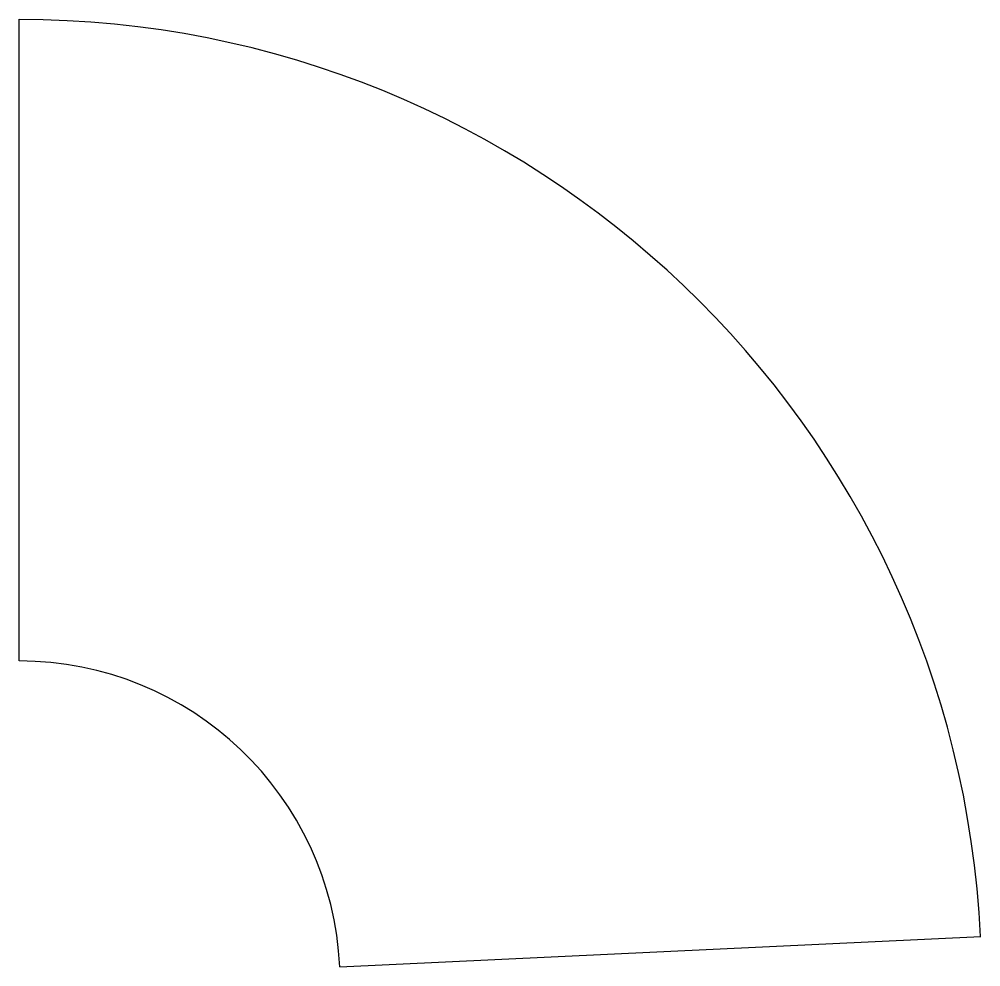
# Model space of a CAD drawing. Header units: millimetres. Extents: x 100 to 409, y 105 to 409.
import ezdxf

# ---------------------------------------------------------------- set-up
doc = ezdxf.new("R2010")
doc.units = ezdxf.units.MM
doc.layers.add('hout', color=80, linetype='Continuous')

msp = doc.modelspace()

# ---------------------------------------------------------------- linework, layer by layer
at = {"layer": 'hout', "transparency": 33554687}
for p, q in [((100, 203.1), (100, 409.3)), ((202.99, 104.86), (408.96, 114.57))]:
    msp.add_line(p, q, dxfattribs=at)
for radius in [309.2, 103.1]:
    msp.add_arc((100, 100), radius, 2.7, 90, dxfattribs=at)

doc.saveas('drawing.dxf')
